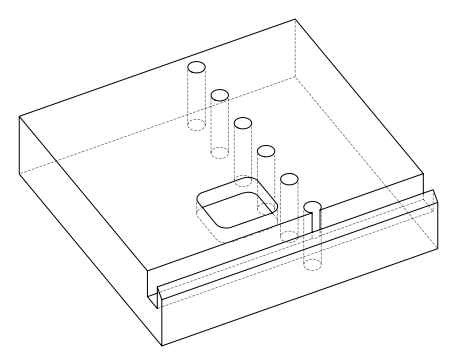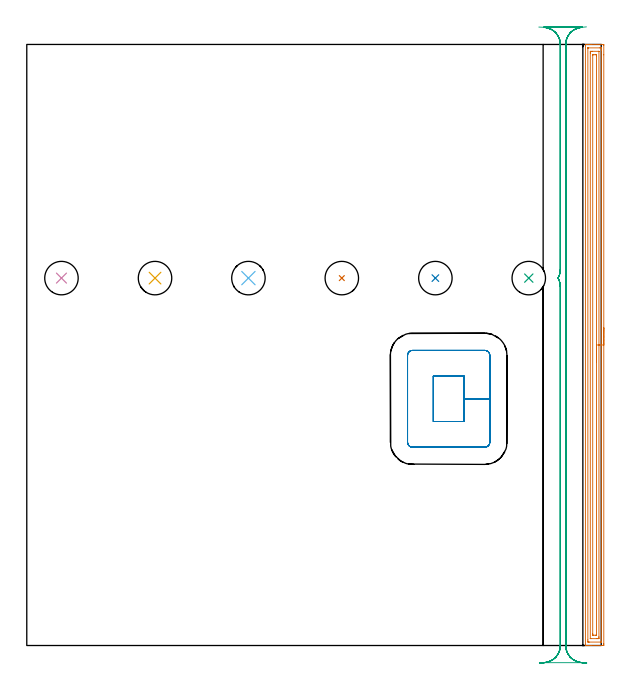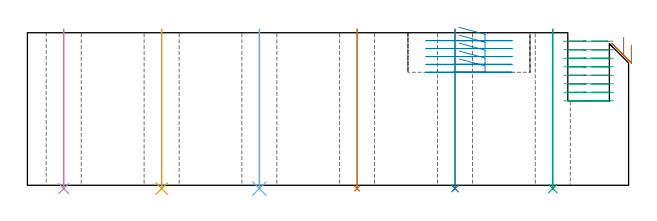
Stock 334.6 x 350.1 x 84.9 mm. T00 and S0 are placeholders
(PLAN: 9 operations, 2 tool changes, 30.1 min)
(1 AREA_MILL | FG_CHAMFER_SURFACE | UGT0205_001 | 11.45 min | 49401 mm3)
(2 MILL_RECTANGULAR_POCKET | POCKET_RECTANGULAR_STRAIGHT | UGT0201_094 | Follow Part, ap 5, ae 75% | 3.67 min | 111012 mm3)
(3 MILL_RECTANGULAR_SLOT | SLOT_RECTANGULAR | UGT0201_094 | Follow Part, ap 5, ae 75% | 12.79 min | 300386 mm3)
(4 INDEXABLE_INSERT_DRILL_THROUGH_HOLE_FROM_SOLID | STEP1HOLE | NXT0302_010 | 0.36 min | 25308 mm3)
(5 INDEXABLE_INSERT_DRILL_THROUGH_HOLE_FROM_SOLID_1 | STEP1HOLE_1 | NXT0302_010 | 0.36 min | 25325 mm3)
(6 INDEXABLE_INSERT_DRILL_THROUGH_HOLE_FROM_SOLID_2 | STEP1HOLE_2 | NXT0302_010 | 0.36 min | 25420 mm3)
(7 INDEXABLE_INSERT_DRILL_THROUGH_HOLE_FROM_SOLID_3 | STEP1HOLE_3 | NXT0302_010 | 0.36 min | 25225 mm3)
(8 INDEXABLE_INSERT_DRILL_THROUGH_HOLE_FROM_SOLID_4 | STEP1HOLE_4 | NXT0302_010 | 0.36 min | 25441 mm3)
(9 INDEXABLE_INSERT_DRILL_THROUGH_HOLE_FROM_SOLID_5 | STEP1HOLE_5 | NXT0302_010 | 0.36 min | 24586 mm3)
(TOOL UGT0205_001 | Chamfer Mill 20 x 3 x 45 deg. | D20 FL50 Z2)
(TOOL UGT0201_094 | End mill 20 mm | D20 FL38 Z4)
(TOOL NXT0302_010 | Index. Insert Drill 19.5mm [880-D1950L25-05] | D19.5 PA176 FL98 Z2)
(OP 1 AREA_MILL)
G17 G21 G94 G90
T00 M6
G54
G17 G0 G90 X336.1 Y185.05 S1061 M3
G43 Z94.9 H0
Z78.1
G94 G1 Y185.012 Z77.228 F250.
Y184.898 Z76.364
Y184.709 Z75.512
Y184.447 Z74.68
Y184.113 Z73.874
Y183.71 Z73.1
Y183.242 Z72.364
Y182.71 Z71.672
Y182.121 Z71.029
Y181.478 Z70.44
Y180.786 Z69.908
Y180.05 Z69.44
Y179.276 Z69.037
Y178.47 Z68.703
Y177.638 Z68.441
Y176.786 Z68.252
Y175.922 Z68.138
Y175.05 Z68.1
Y1.003
X336.099 Y0.603 Z68.101
X336.095 Y0.117 Z68.103
X336.092 Y0.009 Z68.106
X335.612 Y0.004 Z68.585
X335.014 Y0. Z69.183
X328.54 Z75.654
X327.968 Z76.229
X327.656 Z76.54
X327.083 Z77.113
X326.772 Z77.423
X326.148 Z78.051
X325.744 Z78.455
X325.416 Z78.774
X325.403 Y0.008 Z78.788
X325.4 Y0.157 Z78.8
Y349.943
X325.403 Y350.091 Z78.788
X325.415 Y350.093 Z78.776
X325.744 Y350.1 Z78.455
X326.148 Z78.051
X326.772 Z77.423
X327.967 Z76.229
X328.54 Z75.654
X335.612 Z68.585
X335.901 Y350.097 Z68.296
X336.092 Y350.09 Z68.106
X336.099 Y349.897 Z68.099
X336.1 Y349.497 Z68.1
Y344.045
Y175.05
X334.686 Z69.514
X334.685 Y2.176 Z69.515
X334.684 Y2.07 Z69.516
X334.681 Y2.018 Z69.519
X334.68 Y2.012 Z69.52
X334.664 Y2.008 Z69.536
X334.613 Y2.004 Z69.587
X334.228 Y2. Z69.972
X327.656 Z76.544
X327.155 Y2.001 Z77.045
X326.931 Y2.007 Z77.269
X326.832 Y2.01 Z77.368
X326.816 Y2.343 Z77.384
Y2.388
X326.814 Y3.238 Z77.386
X326.815 Y347.924 Z77.385
X326.816 Y348.03 Z77.384
X326.819 Y348.082 Z77.381
X326.82 Y348.088 Z77.38
X326.837 Y348.092 Z77.363
X326.887 Y348.095 Z77.313
X327.272 Y348.099 Z76.928
X333.844 Y348.1 Z70.356
X334.345 Y348.099 Z69.855
X334.569 Y348.093 Z69.631
X334.668 Y348.09 Z69.532
X334.684 Y347.757 Z69.516
X334.685 Y347.712 Z69.515
X334.686 Y346.862 Z69.514
Y175.05
X333.272 Z70.928
X333.271 Y5.065 Z70.929
Y4.752
X333.266 Y4.173 Z70.934
X333.265 Y4.025 Z70.935
X333.123 Y4.008 Z71.077
X332.96 Y4.004 Z71.24
X332.247 Y4. Z71.953
X332.076 Z72.124
X328.54 Y4.001 Z75.66
X328.369 Y4.005 Z75.831
X328.256 Y4.01 Z75.944
X328.234 Y4.016 Z75.966
X328.233 Y4.031 Z75.967
X328.231 Y4.068 Z75.969
X328.229 Y4.173 Z75.971
Y345.035
Y345.348
X328.234 Y345.927 Z75.966
X328.235 Y346.075 Z75.965
X328.377 Y346.092 Z75.823
X328.54 Y346.096 Z75.66
X329.253 Y346.1 Z74.947
X329.424 Z74.776
X332.96 Y346.099 Z71.24
X333.131 Y346.095 Z71.069
X333.244 Y346.09 Z70.956
X333.266 Y346.084 Z70.934
X333.267 Y346.069 Z70.933
X333.27 Y346.032 Z70.93
X333.271 Y345.927 Z70.929
X333.272 Y175.05 Z70.928
X331.857 Z72.343
Y6.179
X331.854 Y6.082 Z72.346
X331.851 Y6.026 Z72.349
X331.845 Y6.01 Z72.355
X331.823 Y6.007 Z72.377
X331.613 Y6.003 Z72.587
X331.192 Y6. Z73.008
X330.266 Z73.934
X329.877 Y6.005 Z74.323
X329.683 Y6.01 Z74.517
X329.649 Y6.018 Z74.551
X329.646 Y6.05 Z74.554
X329.645 Y6.105 Z74.555
X329.643 Y6.629 Z74.557
Y6.85
X329.644 Y343.921 Z74.556
X329.646 Y344.018 Z74.554
X329.649 Y344.074 Z74.551
X329.655 Y344.09 Z74.545
X329.677 Y344.093 Z74.523
X329.887 Y344.097 Z74.313
X330.308 Y344.1 Z73.892
X331.234 Z72.966
X331.623 Y344.095 Z72.577
X331.817 Y344.09 Z72.383
X331.851 Y344.082 Z72.349
X331.854 Y344.05 Z72.346
X331.855 Y343.995 Z72.345
X331.857 Y343.471 Z72.343
Y343.25
Y175.05
Y174.178 Z72.381
Y173.314 Z72.495
Y172.462 Z72.683
Y171.63 Z72.946
Y170.824 Z73.28
Y170.05 Z73.682
Y169.314 Z74.151
Y168.622 Z74.682
Y167.979 Z75.272
Y167.39 Z75.915
Y166.858 Z76.607
Y166.39 Z77.343
Y165.987 Z78.116
Y165.653 Z78.922
Y165.391 Z79.754
Y165.202 Z80.606
Y165.088 Z81.471
Y165.05 Z82.343
G0 Z94.9
M5
M2
(OP 2 MILL_RECTANGULAR_POCKET)
G17 G21 G94 G90
T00 M6
G54
G17 G0 G90 X240.283 Y130.5 S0 M3
G43 Z94.9 H0
Z87.9
G94 G1 X254.7 Z84.037 F250.
Y143.7 Z80.5
Y156.9 F500.
X236.8
Y130.5
X254.7
Y143.7
X269.7
Y169.
G3 X266.8 Y171.9 R2.9
G1 X224.7
G3 X221.8 Y169. R2.9
G1 Y118.4
G3 X224.7 Y115.5 R2.9
G1 X266.8
G3 X269.7 Y118.4 R2.9
G1 Y143.7
Y144.7
G0 X240.283 Y130.5 Z83.5
G1 X254.7 Z79.637 F250.
Y143.7 Z76.1
Y156.9 F500.
X236.8
Y130.5
X254.7
Y143.7
X269.7
Y169.
G3 X266.8 Y171.9 R2.9
G1 X224.7
G3 X221.8 Y169. R2.9
G1 Y118.4
G3 X224.7 Y115.5 R2.9
G1 X266.8
G3 X269.7 Y118.4 R2.9
G1 Y143.7
Y144.7
G0 X240.283 Y130.5 Z79.1
G1 X254.7 Z75.237 F250.
Y143.7 Z71.7
Y156.9 F500.
X236.8
Y130.5
X254.7
Y143.7
X269.7
Y169.
G3 X266.8 Y171.9 R2.9
G1 X224.7
G3 X221.8 Y169. R2.9
G1 Y118.4
G3 X224.7 Y115.5 R2.9
G1 X266.8
G3 X269.7 Y118.4 R2.9
G1 Y143.7
Y144.7
G0 X240.283 Y130.5 Z74.7
G1 X254.7 Z70.837 F250.
Y143.7 Z67.3
Y156.9 F500.
X236.8
Y130.5
X254.7
Y143.7
X269.7
Y169.
G3 X266.8 Y171.9 R2.9
G1 X224.7
G3 X221.8 Y169. R2.9
G1 Y118.4
G3 X224.7 Y115.5 R2.9
G1 X266.8
G3 X269.7 Y118.4 R2.9
G1 Y143.7
Y144.7
G0 X240.283 Y130.5 Z70.3
G1 X254.7 Z66.437 F250.
Y143.7 Z62.9
Y156.9 F500.
X236.8
Y130.5
X254.7
Y143.7
X269.7
Y169.
G3 X266.8 Y171.9 R2.9
G1 X224.7
G3 X221.8 Y169. R2.9
G1 Y118.4
G3 X224.7 Y115.5 R2.9
G1 X266.8
G3 X269.7 Y118.4 R2.9
G1 Y143.7
Y144.7
G0 Z94.9
M5
M2
(OP 3 MILL_RECTANGULAR_SLOT)
G17 G21 G94 G90
T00 M6
G54
G17 G0 G90 X298.25 Y360.224 S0 M3
G43 Z94.9 H0
Z80.162
G94 G1 X301.247 Y360.09 F250.
G2 X310.8 Y350.1 R10. F500.
G1 Y219.048
G2 X309.432 Y214. R10.
X310.8 Y208.952 R10.
G1 Y0.
G2 X301.574 Y-9.97 R10.
G1 Y-10.
X322.538
G3 X323. Y-9.989 R10.
G1 X322.999 Y-9.959
G2 X313.9 Y0. R10.
G1 Y350.1
G2 X322.999 Y360.059 R10.
G1 X325.987 Y360.33 F250.
G0 Z94.9
X326.117 Y-10.202
Z75.425
G1 X323.126 Y-9.97
G2 X313.9 Y0. R10. F500.
G1 Y350.1
G2 X323.453 Y360.09 R10.
G1 Y360.1
X301.247
Y360.09
G2 X310.8 Y350.1 R10.
G1 Y219.048
G2 X309.432 Y214. R10.
X310.8 Y208.952 R10.
G1 Y0.
G2 X301.574 Y-9.97 R10.
G1 X298.583 Y-10.202 F250.
G0 X326.117 Z70.687
G1 X323.126 Y-9.97
G2 X313.9 Y0. R10. F500.
G1 Y350.1
G2 X323.453 Y360.09 R10.
G1 Y360.1
X301.247
Y360.09
G2 X310.8 Y350.1 R10.
G1 Y219.048
G2 X309.432 Y214. R10.
X310.8 Y208.952 R10.
G1 Y0.
G2 X301.574 Y-9.97 R10.
G1 X298.583 Y-10.202 F250.
G0 X326.117 Z65.95
G1 X323.126 Y-9.97
G2 X313.9 Y0. R10. F500.
G1 Y350.1
G2 X323.453 Y360.09 R10.
G1 Y360.1
X301.247
Y360.09
G2 X310.8 Y350.1 R10.
G1 Y219.048
G2 X309.432 Y214. R10.
X310.8 Y208.952 R10.
G1 Y0.
G2 X301.574 Y-9.97 R10.
G1 X298.583 Y-10.202 F250.
G0 X326.117 Z61.212
G1 X323.126 Y-9.97
G2 X313.9 Y0. R10. F500.
G1 Y350.1
G2 X323.453 Y360.09 R10.
G1 Y360.1
X301.247
Y360.09
G2 X310.8 Y350.1 R10.
G1 Y219.048
G2 X309.432 Y214. R10.
X310.8 Y208.952 R10.
G1 Y0.
G2 X301.574 Y-9.97 R10.
G1 X298.583 Y-10.202 F250.
G0 X326.117 Z56.475
G1 X323.126 Y-9.97
G2 X313.9 Y0. R10. F500.
G1 Y350.1
G2 X323.453 Y360.09 R10.
G1 Y360.1
X301.247
Y360.09
G2 X310.8 Y350.1 R10.
G1 Y219.048
G2 X309.432 Y214. R10.
X310.8 Y208.952 R10.
G1 Y0.
G2 X301.574 Y-9.97 R10.
G1 X298.583 Y-10.202 F250.
G0 X326.117 Z51.737
G1 X323.126 Y-9.97
G2 X313.9 Y0. R10. F500.
G1 Y350.1
G2 X323.453 Y360.09 R10.
G1 Y360.1
X301.247
Y360.09
G2 X310.8 Y350.1 R10.
G1 Y219.048
G2 X309.432 Y214. R10.
X310.8 Y208.952 R10.
G1 Y0.
G2 X301.574 Y-9.97 R10.
G1 X298.583 Y-10.202 F250.
G0 X326.117 Z47.
G1 X323.126 Y-9.97
G2 X313.9 Y0. R10. F500.
G1 Y350.1
G2 X323.453 Y360.09 R10.
G1 Y360.1
X301.247
Y360.09
G2 X310.8 Y350.1 R10.
G1 Y219.048
G2 X309.432 Y214. R10.
X310.8 Y208.952 R10.
G1 Y0.
G2 X301.574 Y-9.97 R10.
G1 X298.583 Y-10.202 F250.
G0 Z94.9
M5
M2
(OP 4 INDEXABLE_INSERT_DRILL_THROUGH_HOLE_FROM_SOLID)
G17 G21 G94 G90
T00 M6
G54
G17 G0 G90 X20.2 Y214. S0 M3
G43 Z94.9 H1
G94 G81 G98 Z-1.84 F250. R86.9
G80
M5
M2
(OP 5 INDEXABLE_INSERT_DRILL_THROUGH_HOLE_FROM_SOLID_1)
G17 G21 G94 G90
T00 M6
G54
G17 G0 G90 X74.7 Y214. S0 M3
G43 Z94.9 H1
G94 G81 G98 Z-1.84 F250. R86.9
G80
M5
M2
(OP 6 INDEXABLE_INSERT_DRILL_THROUGH_HOLE_FROM_SOLID_2)
G17 G21 G94 G90
T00 M6
G54
G17 G0 G90 X129.1 Y214. S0 M3
G43 Z94.9 H1
G94 G81 G98 Z-1.84 F250. R86.9
G80
M5
M2
(OP 7 INDEXABLE_INSERT_DRILL_THROUGH_HOLE_FROM_SOLID_3)
G17 G21 G94 G90
T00 M6
G54
G17 G0 G90 X183.5 Y214. S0 M3
G43 Z94.9 H1
G94 G81 G98 Z-1.84 F250. R86.9
G80
M5
M2
(OP 8 INDEXABLE_INSERT_DRILL_THROUGH_HOLE_FROM_SOLID_4)
G17 G21 G94 G90
T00 M6
G54
G17 G0 G90 X238. Y214. S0 M3
G43 Z94.9 H1
G94 G81 G98 Z-1.84 F250. R86.9
G80
M5
M2
(OP 9 INDEXABLE_INSERT_DRILL_THROUGH_HOLE_FROM_SOLID_5)
G17 G21 G94 G90
T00 M6
G54
G17 G0 G90 X292.4 Y214. S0 M3
G43 Z94.9 H1
G94 G81 G98 Z-1.84 F250. R86.9
G80
M5
M2
